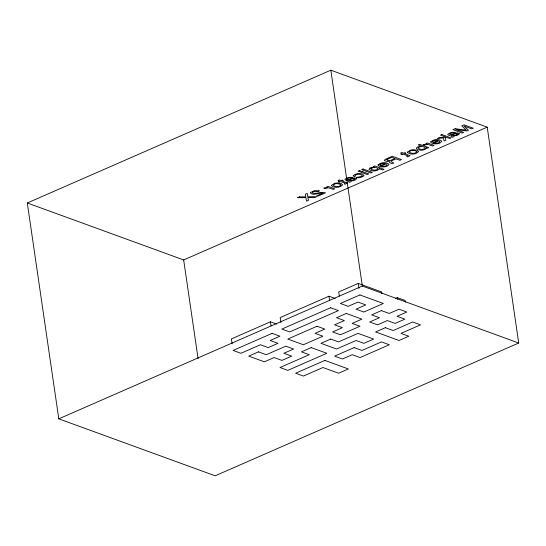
<?xml version="1.0" encoding="UTF-8"?>
<svg xmlns="http://www.w3.org/2000/svg" width="546" height="546" viewBox="0 0 546 546"><rect width="100%" height="100%" fill="white"/><g stroke="black" fill="none" stroke-linecap="round" stroke-linejoin="round"><path stroke-width="0.82" d="M27.3 202.989L330.835 70.195L487.209 127.157L518.7 343.011L215.165 475.805L58.791 418.843L27.3 202.989L183.674 259.951L487.209 127.157M276.679 324.112L270.427 321.833L231.402 338.909L232.125 343.844M335.21 298.505L328.958 296.225L280.18 317.567L280.897 322.502M381.913 293.611L381.674 291.967L358.224 283.422L338.711 291.96L339.312 296.075M58.791 418.843L362.326 286.049L518.7 343.011M395.809 298.321L397.311 297.659L405.125 300.512L405.371 302.156M397.311 297.659L397.549 299.31M330.835 70.195L362.326 286.049M358.224 283.422L358.94 288.363M328.958 296.225L329.559 300.341M270.427 321.833L271.028 325.948M183.674 259.951L198.068 358.599M354.6 179.027C353.494 180.753 350.348 180.897 348.505 180.03L352.675 178.76L354.6 179.027M457.446 134.036C456.34 135.763 453.194 135.899 451.351 135.039L455.521 133.77L457.446 134.036M331.524 185.347L331.518 185.742C334.391 188.274 340.213 187.81 342.588 184.814L341.086 183.442L337.298 182.93A4.491 1.727 -8.3 0 0 334.329 183.476L331.524 185.347M407.534 152.088L407.534 152.484C410.408 155.023 416.229 154.552 418.605 151.556L417.103 150.191L413.315 149.672A4.491 1.727 -8.3 0 0 410.339 150.218L407.534 152.088M426.644 147.905C424.808 150.962 419.007 150.826 416.38 148.621L416.475 147.891L418.011 146.826L421.512 146.096L418.154 144.874L419.526 144.274L428.808 147.652L427.504 148.219L426.644 147.905M418.222 147.864L419.403 149.003L421.901 149.461L424.979 148.642L425.314 147.659C423.327 146.205 420.024 146.11 418.222 147.864M384.671 160.08L384.95 160.831L386.445 161.37L389.421 161.241L389.189 162.182L391.898 163.8L393.816 162.961L391.189 161.705L391.161 161.077L395.952 158.845L399.925 160.292L401.487 159.603L392.233 156.238L385.769 159.125L384.671 160.08M356.483 178.774L355.118 180.071L350.969 180.985L351.235 181.62L349.617 182.323L348.778 182.016L349.365 181.477L345.092 179.873L344.99 179.149L348.273 177.443L352.429 177.314L351.112 177.887L349.003 177.894L346.676 179.293C349.706 180.596 353.658 176.044 356.483 178.774M459.329 133.784L457.964 135.08L453.815 135.995L454.074 136.63L452.463 137.326L451.624 137.019L452.211 136.486L447.932 134.882L447.829 134.152L451.119 132.453L455.275 132.316L453.951 132.896L451.842 132.896L449.522 134.302C452.552 135.599 456.504 131.054 459.329 133.784M340.82 184.985C339.366 187.258 335.258 186.957 333.306 185.408L333.415 184.801L335.08 183.927A2.484 0.955 -8.3 0 1 337.107 183.633L339.612 184.077L340.82 184.985M416.83 151.727C415.383 153.999 411.274 153.699 409.323 152.157L409.432 151.542L411.097 150.669A2.484 0.955 -8.3 0 1 413.124 150.375L415.629 150.819L416.83 151.727M378.091 164.892L378.235 165.663L380.023 166.585L386.186 163.882L386.943 164.298C387.605 166.196 383.77 166.4 382.425 166.25L381.033 166.858C383.688 167.165 387.326 166.946 388.943 164.551L388.916 164.155C386.049 161.671 380.719 162.264 378.091 164.892M430.855 141.81L430.999 142.581L432.78 143.496L438.95 140.8L439.701 141.209C440.363 143.113 436.534 143.318 435.182 143.168L433.797 143.775C436.445 144.083 440.09 143.864 441.707 141.462L441.68 141.073C438.813 138.588 433.483 139.175 430.855 141.81M347.27 183.081L345.147 184.255L344.253 183.927L345.072 183.149L340.677 181.545L339.332 182.132L338.404 181.798L339.748 181.211L337.865 180.521L339.298 179.893L341.182 180.583L342.315 180.084L343.243 180.419L342.103 180.917L347.27 183.081M409.869 155.699L407.746 156.866L406.852 156.538L407.671 155.76L403.269 154.156L401.931 154.743L401.003 154.409L402.347 153.822L400.464 153.133L401.897 152.511L403.774 153.194L404.914 152.696L405.842 153.037L404.702 153.535L409.869 155.699M353.255 175.587L354.088 176.754L355.466 176.146L355.002 175.519C356.831 173.724 360.449 173.846 362.264 175.587A2.245 0.86 -8.3 0 1 361.766 176.324L356.183 177.511L357.753 177.757A3.733 1.433 -8.3 0 0 360.094 177.587L363.076 176.515L364.018 175.375C361.698 172.372 355.924 173.178 353.255 175.587M370.877 168.482L371.355 169.451L374.01 170.181L376.467 169.908L378.071 168.762L376.911 167.84L374.174 167.342L370.877 168.482M379.238 168.734L379.04 169.335C376.276 171.396 371.683 171.642 369.014 169.369L369.881 167.936L374.215 166.871L373.321 166.544L374.692 165.943L384.091 169.369L382.678 169.99L379.238 168.734M310.544 192.513L310.394 192.875C313.247 196.376 318.987 192.233 322.843 193.154L316.7 195.837L317.772 196.232L325.491 192.854C321.185 191.073 316.605 194.519 312.421 192.956L312.66 192.137L314.155 191.434L317.963 191.482L319.403 190.854L314.687 190.588L310.544 192.513M379.961 164.448L379.798 165.015L380.576 165.615L385.251 163.575L382.521 163.418L379.961 164.448M432.719 141.366L432.562 141.933L433.333 142.533L438.008 140.493L435.285 140.336L432.719 141.366M386.841 159.609C387.66 162.462 393.311 159.077 394.908 158.463L391.748 157.309L386.841 159.609M325.191 188.418L323.792 188.09L327.825 187.36L326.658 186.937L328.003 186.343L334.746 188.8L333.333 189.421L328.637 187.824L325.191 188.418M424.467 144.99L423.061 144.663L427.095 143.926L425.928 143.502L427.272 142.916L434.015 145.373L432.603 145.994L427.907 144.397L424.467 144.99M299.385 196.86L297.522 197.672L305.903 197.618L306.586 201.126L308.524 200.273L307.835 197.529L314.83 197.515L316.714 196.69L307.842 196.772L307.207 193.434L305.255 194.287L305.842 196.867L299.385 196.86M359.521 170.55L358.087 171.178L359.37 171.642L360.81 171.014L359.521 170.55M363.056 169.001L361.643 169.622L370.891 172.986L372.304 172.372L363.056 169.001M441.83 134.541L440.472 135.135L445.843 137.087L439.346 137.633L437.544 138.425L443.291 137.933L444.103 140.957L445.911 140.165L445.133 137.783L447.188 137.578L449.72 138.5L451.078 137.906L441.83 134.541M455.152 128.706L452.941 129.675L462.189 133.047L463.677 132.398L455.842 129.573L466.932 130.972L468.482 130.296L463.998 126.003L471.758 128.863L473.252 128.208L464.004 124.836L461.766 125.819L466.264 130.119L455.152 128.706M362.059 171.471L360.619 172.099L367.335 174.543L368.768 173.915L362.059 171.471M272.106 333.36L233.087 350.43L240.902 353.276L260.415 344.738L268.229 347.59L277.982 343.318L270.168 340.472L279.921 336.206L272.106 333.36M330.637 307.753L281.859 329.088L289.68 331.941L338.452 310.599L330.637 307.753M359.903 294.949L340.39 303.48L348.212 306.333L357.964 302.061L365.779 304.907L356.026 309.179L363.848 312.025L383.353 303.487L359.903 294.949M258.476 351.856L248.717 356.122L264.353 361.821L274.112 357.555L281.927 360.401L291.687 356.128L283.865 353.282L293.618 349.017L285.804 346.171L266.291 354.702L258.476 351.856M317.008 326.249L287.742 339.052L303.378 344.751L322.884 336.213L315.069 333.367L324.822 329.095L317.008 326.249M346.273 313.445L336.513 317.711L344.335 320.563L334.582 324.829L342.397 327.675L332.644 331.948L340.458 334.794L359.971 326.255L352.15 323.409L361.909 319.144L346.273 313.445M381.415 310.606L371.662 314.871L379.484 317.717L369.724 321.99L377.545 324.836L387.298 320.57L395.12 323.416L404.873 319.151L397.051 316.298L406.811 312.032L398.99 309.186L389.237 313.452L381.415 310.606M311.193 347.597L301.44 351.863L309.254 354.709L279.989 367.513L287.81 370.365L326.829 353.289L311.193 347.597M330.705 339.059L320.952 343.325L336.589 349.024L356.094 340.486L363.916 343.338L373.669 339.066L358.033 333.374L338.52 341.905L330.705 339.059M385.36 327.682L375.607 331.954L399.058 340.492L408.817 336.227L400.996 333.381L420.509 324.843L412.687 321.997L393.181 330.535L385.36 327.682M324.89 360.408L295.625 373.211L303.446 376.058L322.952 367.519L338.588 373.218L348.348 368.953L324.89 360.408M354.156 347.604L334.65 356.135L342.465 358.988L352.218 354.716L360.039 357.569L389.305 344.765L381.483 341.912L361.978 350.45L354.156 347.604"/></g></svg>
